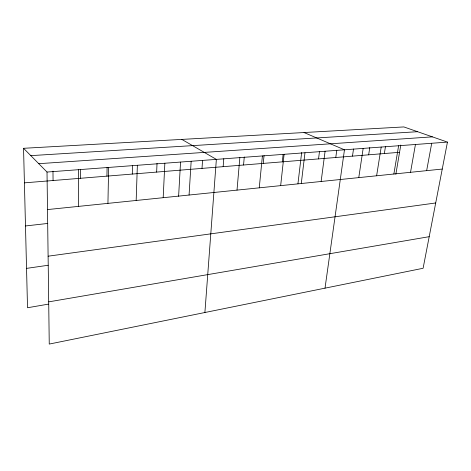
<?xml version="1.0" encoding="UTF-8"?>
<svg xmlns="http://www.w3.org/2000/svg" width="471" height="471" viewBox="0 0 471 471"><rect width="100%" height="100%" fill="white"/><g stroke="black" fill="none" stroke-linecap="round" stroke-linejoin="round"><path stroke-width="0.71" d="M78.41 206.398L78.539 169.684M80.559 178.285L80.594 169.625M106.935 176.136L107.094 167.452M107.936 203.366L108.624 167.435M132.28 174.07L132.557 165.362M136.166 200.469L137.367 165.286M156.649 172.086L157.031 163.337M163.184 197.696L164.85 163.231M178.615 196.26L180.54 162.118M189.071 195.035L191.161 161.265M202.006 168.394L202.542 160.476M204.897 312.514L216.366 159.381L181.824 139.404M223.148 166.669L223.778 158.698M237.019 190.113L239.845 157.62M243.554 165.009L244.272 156.973M259.256 187.829L262.406 155.936M263.265 163.402L264.048 155.501M282.312 161.853L283.1 154.606M280.663 185.633L284.095 154.311M297.943 183.778L301.652 152.51M301.275 183.519L304.978 152.751M318.537 158.904L319.456 151.697M321.134 181.476L325.084 151.25M335.782 157.497L336.777 150.214M325.014 288.158L344.466 149.796L304.025 132.539M352.479 156.136L353.521 148.966M358.772 177.614L363.159 148.4M368.663 154.818L369.776 147.558M376.617 175.783L381.198 147.052M384.348 153.54L385.502 146.393M393.862 174.011L398.613 145.751M395.852 174.211L400.792 145.056M410.529 172.304L415.44 144.491M426.649 170.649L431.713 143.272M447.45 142.095L423.105 268.27L49.249 344.071L47.012 172.045L23.55 148.3L403.859 126.929L447.45 142.095L47.012 172.045M48.495 304.119L27.524 307.746L23.55 148.3M48.696 301.864L429.199 236.683M26.547 268.382L48.142 265.267M48.107 256.195L435.704 202.966M25.487 225.962L47.748 223.448M47.5 209.571L442.251 169.048M24.41 182.854L399.561 152.304M38.757 163.69L432.396 136.855M30.798 155.636L417.589 131.703M52.976 171.156L53.07 180.523"/></g></svg>
